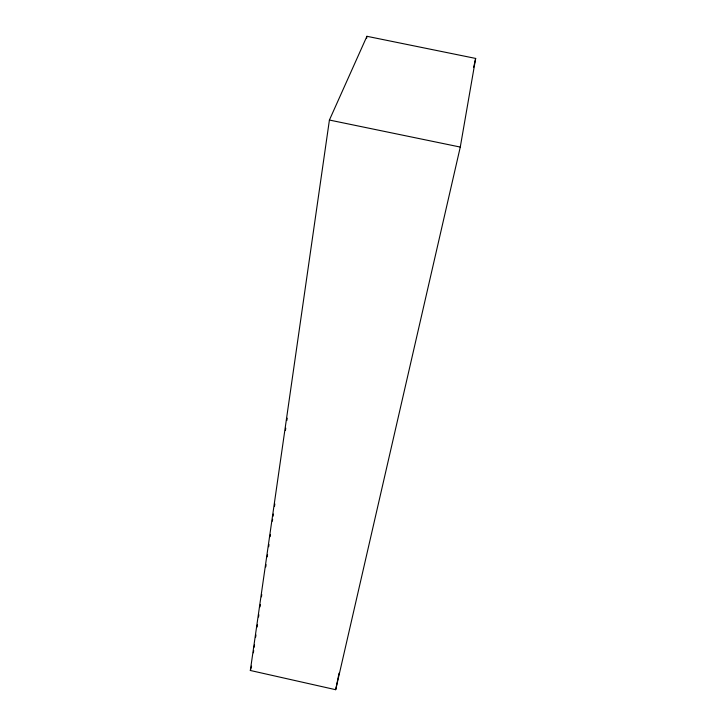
<?xml version="1.0" encoding="UTF-8"?>
<svg xmlns="http://www.w3.org/2000/svg" width="726" height="726" viewBox="0 0 726 726"><rect width="100%" height="100%" fill="white"/><g stroke="black" fill="none" stroke-linecap="round" stroke-linejoin="round"><path stroke-width="1.09" d="M250.334 670.479L329.413 120.044L366.929 36.3L475.666 58.434L460.275 147.069L335.693 689.7L250.334 670.479L251.586 666.114M253.383 652.792L253.701 650.55M254.191 647.193L254.508 644.96M255.643 637.119L255.96 634.887M257.095 627.046L257.412 624.805M258.547 616.973L258.864 614.731M259.999 606.9L260.316 604.658M261.451 596.826L261.768 594.585M265.761 566.906L266.088 564.665M267.213 556.824L267.54 554.582M268.665 546.742L268.992 544.5M270.126 536.659L270.444 534.418M272.359 521.15L272.631 519.281M273.058 516.286L273.384 514.044M274.51 506.213L274.836 503.98M285.436 430.445L285.754 428.213M286.879 420.427L287.197 418.194M366.576 38.532L366.929 36.3M335.693 689.7L339.042 673.156M473.661 67.282L475.666 58.434M329.413 120.044L460.275 147.069"/></g></svg>
